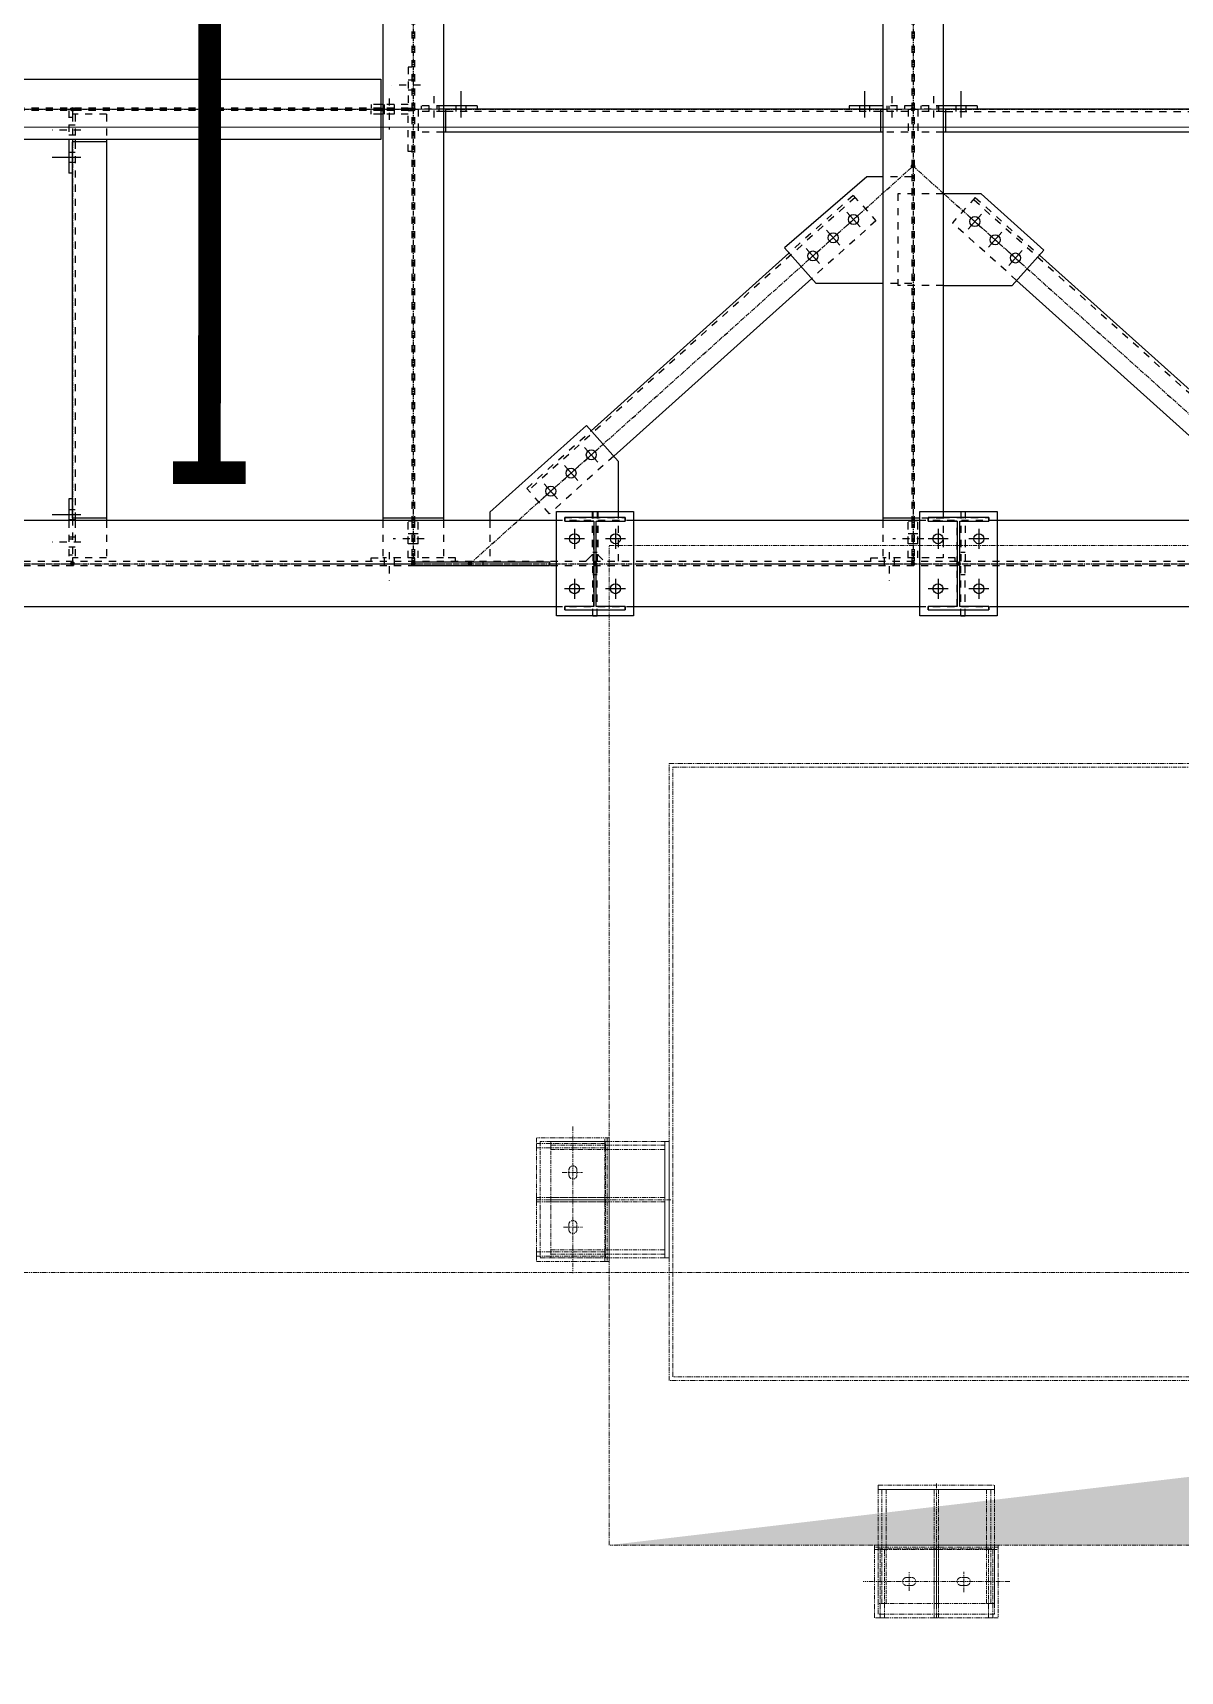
# Model space of a CAD drawing. Header units: inches. Extents: x 209270 to 234360, y -180214 to -150194.
# Drawn here: x 219526 to 222683, y -170061 to -165554 of the extents above; entities that cross this region are included whole.
import ezdxf

# ---------------------------------------------------------------- set-up
doc = ezdxf.new("R2010")
doc.units = ezdxf.units.IN
doc.header["$LTSCALE"] = 10
doc.header["$MEASUREMENT"] = 0
for name, pattern in [('CENTER', [2, 1.25, -0.25, 0.25, -0.25]), ('DXK_LINE_DOT2', [3.9198, 1.9599, -1.9599]), ('DXK_LINE_DOT5', [7.8785, 2.979, -0.9799, 0.9799, -0.9799, 0.9799, -0.9799]), ('PHANTOM', [2.5, 1.25, -0.25, 0.25, -0.25, 0.25, -0.25])]:
    doc.linetypes.add(name, pattern=pattern)
for name, color, linetype in [('_STR_0', 2, 'Continuous'), ('_STR_1', 2, 'Continuous'), ('_STR_2', 2, 'Continuous'), ('_STR_4', 2, 'Continuous')]:
    doc.layers.add(name, color=color, linetype=linetype)
for name, color, linetype, lineweight in [('DIM', 42, 'Continuous', 13), ('DIM.', 42, 'Continuous', 13), ('hoist', 221, 'Continuous', 9), ('PHANTOM', 8, 'PHANTOM', 0), ('Sheeting', 4, 'Continuous', 0)]:
    doc.layers.add(name, color=color, linetype=linetype, lineweight=lineweight)

# ---------------------------------------------------------------- blocks, each defined once
blk = doc.blocks.new('A$C67244592')
at = {"layer": 'hoist', "lineweight": 0, "const_width": 62.5}
blk.add_lwpolyline([(0, -500), (4.3, 5159.9, 0.081795), (-153.3, 6122), (-1342.4, 9643.9, -0.081584), (-1500.1, 10603.6), (-1500.1, 15050)], format="xyb", dxfattribs=at)
blk.add_lwpolyline([(-100, -500), (100, -500)], dxfattribs=at)
blk = doc.blocks.new('A$C9b0e3f7e')
at = {"layer": 'PHANTOM'}
h = blk.add_hatch(color=256, dxfattribs=at)
h.dxf.hatch_style = 1
h.paths.add_polyline_path([(2551.5, 786.9), (2750, -900), (2750, 900), (0, 900)])
for p, q in [((1800, 1100, -5435030.5), (1800, 900, -5435030.5)), ((1800, 730.2, 1041014350.5), (1800, 1060.3, 1041014350.5)), ((1598.3, 1000, 1041014350.5), (2001.7, 1000, 1041014350.5)), ((1698.9, 1000, -5435030.5), (1751.1, 1000, -5435030.5)), ((1725, 1029.3, -5435030.5), (1725, 973.9, -5435030.5)), ((1848.9, 1000, -5435030.5), (1901.1, 1000, -5435030.5)), ((1875, 1026.2, -5435030.5), (1875, 974, -5435030.5)), ((1630, 906, -5435030.5), (1970, 906, -5435030.5)), ((2850, 201.7, 1041014350.5), (2850, -201.7, 1041014350.5)), ((2756, 170, -5435030.5), (2756, -170, -5435030.5)), ((2850, 101.1, -5435030.5), (2850, 48.9, -5435030.5)), ((2879.3, 75, -5435030.5), (2823.9, 75, -5435030.5)), ((2580.2, 0, 1041014350.5), (2910.3, 0, 1041014350.5)), ((2950, 0, -5435030.5), (2750, 0, -5435030.5)), ((2876.2, -75, -5435030.5), (2824, -75, -5435030.5)), ((2850, -48.9, -5435030.5), (2850, -101.1, -5435030.5)), ((1640, -747, 338785442.5), (1640, -1060.3, 338785442.5)), ((1960, -747, 338785442.5), (1640, -747, 338785442.5)), ((1800, -730.2, 1041014350.5), (1800, -1060.3, 1041014350.5)), ((1960, -1060.3, 338785442.5), (1960, -747, 338785442.5)), ((1800, -1100, -5435030.5), (1800, -900, -5435030.5)), ((1630, -906, -5435030.5), (1970, -906, -5435030.5)), ((1725, -1029.3, -5435030.5), (1725, -973.9, -5435030.5)), ((1875, -1026.2, -5435030.5), (1875, -974, -5435030.5)), ((1598.3, -1000, 1041014350.5), (2001.7, -1000, 1041014350.5)), ((1698.9, -1000, -5435030.5), (1751.1, -1000, -5435030.5)), ((1848.9, -1000, -5435030.5), (1901.1, -1000, -5435030.5)), ((1640, -1060.3, 338785442.5), (1960, -1060.3, 338785442.5))]:
    blk.add_line(p, q, dxfattribs=at)
for points in [[(1970, 900), (1630, 900), (1630, 1100), (1970, 1100)], [(1645, 1100), (1657, 1100), (1657, 912), (1645, 912)], [(1794, 1100), (1806, 1100), (1806, 912), (1794, 912)], [(1943, 1100), (1955, 1100), (1955, 912), (1943, 912)], [(1630, 912), (1630, 900), (1970, 900), (1970, 912)], [(0, -900), (0, 900), (2750, 900), (2750, -900)], [(2750, -170), (2750, 170), (2950, 170), (2950, -170)], [(2762, 170), (2750, 170), (2750, -170), (2762, -170)], [(2950, 155), (2950, 143), (2762, 143), (2762, 155)], [(2950, 6), (2950, -6), (2762, -6), (2762, 6)], [(2950, -143), (2950, -155), (2762, -155), (2762, -143)], [(1970, -900), (1630, -900), (1630, -1100), (1970, -1100)], [(1630, -912), (1630, -900), (1970, -900), (1970, -912)], [(1645, -1100), (1657, -1100), (1657, -912), (1645, -912)], [(1794, -1100), (1806, -1100), (1806, -912), (1794, -912)], [(1943, -1100), (1955, -1100), (1955, -912), (1943, -912)]]:
    blk.add_lwpolyline(points, close=True, dxfattribs=at)
for points, elevation in [([(1640, 910), (1640, 1090), (1960, 1090), (1960, 910)], 549957064.2), ([(1640, 747), (1640, 1060.3), (1960, 1060.3), (1960, 747)], 338785442.5), ([(1662, 747), (1650, 747), (1650, 1060.3), (1662, 1060.3)], 338785442.5), ([(1794, 747), (1806, 747), (1806, 1060.3), (1794, 1060.3)], 338801817.6), ([(1938, 747), (1950, 747), (1950, 1060.3), (1938, 1060.3)], 338785442.5), ([(600, 735), (2297, 735), (2297, -735), (600, -735)], -5435030.5), ([(610, 725), (2287, 725), (2287, -725), (610, -725)], -5435030.5), ([(1640, 735), (1640, 747), (1960, 747), (1960, 735)], 338785442.5), ([(2585, 160), (2597, 160), (2597, -160), (2585, -160)], 338785442.5), ([(2597, 160), (2910.3, 160), (2910.3, -160), (2597, -160)], 338785442.5), ([(2597, 138), (2597, 150), (2910.3, 150), (2910.3, 138)], 338785442.5), ([(2760, 160), (2940, 160), (2940, -160), (2760, -160)], 549957064.2), ([(2597, 6), (2597, -6), (2910.3, -6), (2910.3, 6)], 338801817.6), ([(2597, -138), (2597, -150), (2910.3, -150), (2910.3, -138)], 338785442.5), ([(1640, -735), (1640, -747), (1960, -747), (1960, -735)], 338785442.5), ([(1662, -747), (1650, -747), (1650, -1060.3), (1662, -1060.3)], 338785442.5), ([(1794, -747), (1806, -747), (1806, -1060.3), (1794, -1060.3)], 338801817.6), ([(1938, -747), (1950, -747), (1950, -1060.3), (1938, -1060.3)], 338785442.5), ([(1640, -910), (1640, -1090), (1960, -1090), (1960, -910)], 549957064.2)]:
    blk.add_lwpolyline(points, close=True, dxfattribs=dict(at, elevation=elevation))
for points in [[(1732, 988.9, 1), (1732, 1010.9), (1718, 1010.9, 1), (1718, 988.9)], [(1882, 1011.1, -1), (1882, 989.1), (1868, 989.1, -1), (1868, 1011.1)], [(2838.9, 68, 1), (2860.9, 68), (2860.9, 82, 1), (2838.9, 82)], [(2861.1, -82, -1), (2839.1, -82), (2839.1, -68, -1), (2861.1, -68)], [(1732, -988.9, -1), (1732, -1010.9), (1718, -1010.9, -1), (1718, -988.9)], [(1882, -1011.1, 1), (1882, -989.1), (1868, -989.1, 1), (1868, -1011.1)]]:
    blk.add_lwpolyline(points, format="xyb", close=True, dxfattribs=at)
blk = doc.blocks.new('A$C1b4ed5d7')
at = {"layer": 'PHANTOM'}
blk.add_line((-235.7, 7300), (11735.7, 7300), dxfattribs=at)
at = {"layer": 'PHANTOM', "elevation": -0.8}
for points in [[(-660, 10500), (12160, 10500), (12160, -550), (-660, -550)], [(-610, 10450), (12110, 10450), (12110, -500), (-610, -500)]]:
    blk.add_lwpolyline(points, close=True, dxfattribs=at)
blk = doc.blocks.new('GridLine-116860372-116905 - 114867')
at = {"layer": '_STR_2', "linetype": 'DXK_LINE_DOT5'}
blk.add_line((210782.4, -167014.2), (232759.1, -167014.2), dxfattribs=at)
blk = doc.blocks.new('Part-116860372-114923 - 114867')
at = {"layer": '_STR_1', "linetype": 'DXK_LINE_DOT2'}
for p, q in [((221178.8, -166895.4), (220966.3, -166895.4)), ((222178.8, -166895.4), (221966.3, -166895.4)), ((228065.1, -167008.3), (218205.1, -167008.3)), ((228065.1, -167020), (218205.1, -167020)), ((221178.8, -167132.9), (220966.3, -167132.9)), ((222178.8, -167132.9), (221966.3, -167132.9))]:
    blk.add_line(p, q, dxfattribs=at)
at = {"layer": '_STR_2', "linetype": 'Continuous'}
for p, q in [((220966.3, -166895.4), (218205.1, -166895.4)), ((221966.3, -166895.4), (221178.8, -166895.4)), ((223028.8, -166895.4), (222178.8, -166895.4)), ((220966.3, -167132.9), (218205.1, -167132.9)), ((221966.3, -167132.9), (221178.8, -167132.9)), ((223028.8, -167132.9), (222178.8, -167132.9))]:
    blk.add_line(p, q, dxfattribs=at)
at = {"layer": '_STR_4', "linetype": 'CENTER'}
blk.add_line((217822.6, -167014.2), (228447.6, -167014.2), dxfattribs=at)
blk = doc.blocks.new('Part-116860372-114924 - 114867')
at = {"layer": '_STR_4', "linetype": 'Continuous'}
blk.add_hatch(color=256, dxfattribs=at).paths.add_polyline_path([(221072.6, -167019.2, -1), (221072.6, -167009.2, -1)])
at = {"layer": '_STR_1', "linetype": 'DXK_LINE_DOT2'}
for p, q in [((220989.3, -166896.9), (220989.3, -166887.2)), ((220989.3, -166887.2), (221155.8, -166887.2)), ((221155.8, -166887.2), (221155.8, -166896.9)), ((221069, -166896.9), (220989.3, -166896.9)), ((221069, -167131.4), (221069, -166896.9)), ((221076.1, -167131.4), (221076.1, -166896.9)), ((221076.1, -166896.9), (221155.8, -166896.9)), ((220989.3, -167141.2), (220989.3, -167131.4)), ((221069, -167131.4), (220989.3, -167131.4)), ((220989.3, -167141.2), (221155.8, -167141.2)), ((221155.8, -167131.4), (221076.1, -167131.4)), ((221155.8, -167131.4), (221155.8, -167141.2))]:
    blk.add_line(p, q, dxfattribs=at)
at = {"layer": '_STR_2', "linetype": 'Continuous'}
for p, q in [((220989.3, -166887.2), (220989.3, -166887.2)), ((221155.8, -166887.2), (220989.3, -166887.2)), ((220989.3, -166887.2), (220989.3, -166896.9)), ((221155.8, -166887.2), (221155.8, -166887.2)), ((221155.8, -166896.9), (221155.8, -166887.2)), ((220989.3, -166896.9), (220989.3, -166896.9)), ((220989.3, -166896.9), (221069, -166896.9)), ((221069, -166896.9), (221069, -166896.9)), ((221069, -166896.9), (221069, -167131.4)), ((221076.1, -166896.9), (221076.1, -166896.9)), ((221076.1, -167131.4), (221076.1, -166896.9)), ((221076.1, -166896.9), (221155.8, -166896.9)), ((221155.8, -166896.9), (221155.8, -166896.9)), ((220989.3, -167131.4), (220989.3, -167131.4)), ((221069, -167131.4), (220989.3, -167131.4)), ((220989.3, -167131.4), (220989.3, -167141.2)), ((220989.3, -167141.2), (220989.3, -167141.2)), ((220989.3, -167141.2), (221155.8, -167141.2)), ((221069, -167131.4), (221069, -167131.4)), ((221076.1, -167131.4), (221076.1, -167131.4)), ((221155.8, -167131.4), (221076.1, -167131.4)), ((221155.8, -167131.4), (221155.8, -167131.4)), ((221155.8, -167141.2), (221155.8, -167131.4)), ((221155.8, -167141.2), (221155.8, -167141.2))]:
    blk.add_line(p, q, dxfattribs=at)
at = {"layer": '_STR_4', "linetype": 'CENTER'}
blk.add_line((221072.6, -167014.2), (221072.6, -167014.2), dxfattribs=at)
at = {"layer": '_STR_4', "linetype": 'Continuous'}
blk.add_circle((221072.6, -167014.2), 5, dxfattribs=at)
blk = doc.blocks.new('Part-116860372-114925 - 114867')
at = {"layer": '_STR_4', "linetype": 'Continuous'}
blk.add_hatch(color=256, dxfattribs=at).paths.add_polyline_path([(222072.6, -167019.2, -1), (222072.6, -167009.2, -1)])
at = {"layer": '_STR_1', "linetype": 'DXK_LINE_DOT2'}
for p, q in [((221989.3, -166896.9), (221989.3, -166887.2)), ((221989.3, -166887.2), (222155.8, -166887.2)), ((222155.8, -166887.2), (222155.8, -166896.9)), ((222069, -166896.9), (221989.3, -166896.9)), ((222069, -167131.4), (222069, -166896.9)), ((222076.2, -167131.4), (222076.2, -166896.9)), ((222076.2, -166896.9), (222155.8, -166896.9)), ((221989.3, -167141.2), (221989.3, -167131.4)), ((222069, -167131.4), (221989.3, -167131.4)), ((221989.3, -167141.2), (222155.8, -167141.2)), ((222155.8, -167131.4), (222076.2, -167131.4)), ((222155.8, -167131.4), (222155.8, -167141.2))]:
    blk.add_line(p, q, dxfattribs=at)
at = {"layer": '_STR_2', "linetype": 'Continuous'}
for p, q in [((221989.3, -166887.2), (221989.3, -166887.2)), ((222155.8, -166887.2), (221989.3, -166887.2)), ((221989.3, -166887.2), (221989.3, -166896.9)), ((222155.8, -166887.2), (222155.8, -166887.2)), ((222155.8, -166896.9), (222155.8, -166887.2)), ((221989.3, -166896.9), (221989.3, -166896.9)), ((221989.3, -166896.9), (222069, -166896.9)), ((222069, -166896.9), (222069, -166896.9)), ((222069, -166896.9), (222069, -167131.4)), ((222076.2, -166896.9), (222076.2, -166896.9)), ((222076.2, -167131.4), (222076.2, -166896.9)), ((222076.2, -166896.9), (222155.8, -166896.9)), ((222155.8, -166896.9), (222155.8, -166896.9)), ((221989.3, -167131.4), (221989.3, -167131.4)), ((222069, -167131.4), (221989.3, -167131.4)), ((221989.3, -167131.4), (221989.3, -167141.2)), ((221989.3, -167141.2), (221989.3, -167141.2)), ((221989.3, -167141.2), (222155.8, -167141.2)), ((222069, -167131.4), (222069, -167131.4)), ((222076.2, -167131.4), (222076.2, -167131.4)), ((222155.8, -167131.4), (222076.2, -167131.4)), ((222155.8, -167131.4), (222155.8, -167131.4)), ((222155.8, -167141.2), (222155.8, -167131.4)), ((222155.8, -167141.2), (222155.8, -167141.2))]:
    blk.add_line(p, q, dxfattribs=at)
at = {"layer": '_STR_4', "linetype": 'CENTER'}
blk.add_line((222072.6, -167014.2), (222072.6, -167014.2), dxfattribs=at)
at = {"layer": '_STR_4', "linetype": 'Continuous'}
blk.add_circle((222072.6, -167014.2), 5, dxfattribs=at)
blk = doc.blocks.new('Part-116860372-114990 - 114867')
at = {"layer": '_STR_4', "linetype": 'Continuous'}
for points in [[(220572.6, -164269.2, -1), (220572.6, -164259.2, -1)], [(220572.6, -167019.2, -1), (220572.6, -167009.2, -1)]]:
    blk.add_hatch(color=256, dxfattribs=at).paths.add_polyline_path(points)
at = {"layer": '_STR_1', "linetype": 'DXK_LINE_DOT2'}
for p, q in [((220489.3, -164281.6), (220489.3, -164407.3)), ((220655.8, -164281.6), (220489.3, -164281.6)), ((220569, -164281.6), (220569, -164407.3)), ((220576.1, -164281.6), (220576.1, -164407.3)), ((220655.8, -164281.6), (220655.8, -164407.3)), ((220569, -164413.5), (220569, -166889.2)), ((220576.1, -164413.5), (220576.1, -166889.2)), ((220489.3, -166895.4), (220489.3, -166998.3)), ((220569, -166895.4), (220569, -166998.3)), ((220576.1, -166895.4), (220576.1, -166998.3)), ((220655.8, -166895.4), (220655.8, -166998.3)), ((220655.8, -166998.3), (220489.3, -166998.3))]:
    blk.add_line(p, q, dxfattribs=at)
at = {"layer": '_STR_2', "linetype": 'Continuous'}
for p, q in [((220489.3, -164407.3), (220489.3, -166895.4)), ((220655.8, -164413.5), (220489.3, -164413.5)), ((220569, -164407.3), (220569, -164413.5)), ((220576.1, -164407.3), (220576.1, -164413.5)), ((220655.8, -164407.3), (220655.8, -166895.4)), ((220655.8, -166889.2), (220489.3, -166889.2)), ((220569, -166889.2), (220569, -166895.4)), ((220576.1, -166889.2), (220576.1, -166895.4))]:
    blk.add_line(p, q, dxfattribs=at)
at = {"layer": '_STR_4', "linetype": 'CENTER'}
blk.add_line((220572.6, -164264.2), (220572.6, -167014.2), dxfattribs=at)
at = {"layer": '_STR_4', "linetype": 'Continuous'}
for centre in [(220572.6, -164264.2), (220572.6, -167014.2)]:
    blk.add_circle(centre, 5, dxfattribs=at)
blk = doc.blocks.new('Part-116860372-114991 - 114867')
at = {"layer": '_STR_4', "linetype": 'Continuous'}
for points in [[(217822.6, -165769.2, -1), (217822.6, -165759.2, -1)], [(220572.6, -165769.2, -1), (220572.6, -165759.2, -1)]]:
    blk.add_hatch(color=256, dxfattribs=at).paths.add_polyline_path(points)
at = {"layer": '_STR_1', "linetype": 'DXK_LINE_DOT2'}
for p, q in [((217705.3, -165760.6), (217705.3, -165680.9)), ((217939.8, -165760.6), (217939.8, -165680.9)), ((217949.6, -165847.4), (217949.6, -165680.9)), ((220483.1, -165760.6), (217705.3, -165760.6)), ((220559, -165760.6), (220483.1, -165760.6)), ((220559, -165760.6), (220559, -165767.7)), ((217705.3, -165847.4), (217705.3, -165767.7)), ((220483.1, -165767.7), (217705.3, -165767.7)), ((217939.8, -165847.4), (217939.8, -165767.7)), ((220559, -165767.7), (220489.3, -165767.7))]:
    blk.add_line(p, q, dxfattribs=at)
at = {"layer": '_STR_2', "linetype": 'Continuous'}
for p, q in [((217695.6, -165847.4), (217695.6, -165680.9)), ((217695.6, -165680.9), (220483.1, -165680.9)), ((220483.1, -165680.9), (220483.1, -165847.4)), ((220483.1, -165760.6), (220489.3, -165760.6)), ((220489.3, -165767.7), (220483.1, -165767.7)), ((220483.1, -165847.4), (217695.6, -165847.4))]:
    blk.add_line(p, q, dxfattribs=at)
at = {"layer": '_STR_4', "linetype": 'CENTER'}
blk.add_line((217822.6, -165764.2), (220572.6, -165764.2), dxfattribs=at)
at = {"layer": '_STR_4', "linetype": 'Continuous'}
for centre in [(217822.6, -165764.2), (220572.6, -165764.2)]:
    blk.add_circle(centre, 5, dxfattribs=at)
blk = doc.blocks.new('Part-116860372-114993 - 114867')
at = {"layer": '_STR_4', "linetype": 'Continuous'}
for points in [[(221947.6, -164269.2, -1), (221947.6, -164259.2, -1)], [(221947.6, -167019.2, -1), (221947.6, -167009.2, -1)]]:
    blk.add_hatch(color=256, dxfattribs=at).paths.add_polyline_path(points)
at = {"layer": '_STR_1', "linetype": 'DXK_LINE_DOT2'}
for p, q in [((221864.3, -164281.6), (221864.3, -164407.3)), ((222030.8, -164281.6), (221864.3, -164281.6)), ((221944, -164281.6), (221944, -164407.3)), ((221951.1, -164281.6), (221951.1, -164407.3)), ((222030.8, -164281.6), (222030.8, -164413.5)), ((221944, -164413.5), (221944, -166889.2)), ((221951.1, -164413.5), (221951.1, -166889.2)), ((222030.8, -166889.2), (221966.3, -166889.2)), ((222030.8, -166870.4), (222030.8, -166998.3)), ((221864.3, -166895.4), (221864.3, -166998.3)), ((221944, -166895.4), (221944, -166998.3)), ((221951.1, -166895.4), (221951.1, -166998.3)), ((222030.8, -166998.3), (221864.3, -166998.3))]:
    blk.add_line(p, q, dxfattribs=at)
at = {"layer": '_STR_2', "linetype": 'Continuous'}
for p, q in [((221864.3, -164407.3), (221864.3, -166895.4)), ((222030.8, -164413.5), (221864.3, -164413.5)), ((221944, -164407.3), (221944, -164413.5)), ((221951.1, -164407.3), (221951.1, -164413.5)), ((222030.8, -164407.3), (222030.8, -166870.4)), ((221966.3, -166889.2), (221864.3, -166889.2)), ((221944, -166889.2), (221944, -166895.4)), ((221951.1, -166889.2), (221951.1, -166895.4))]:
    blk.add_line(p, q, dxfattribs=at)
at = {"layer": '_STR_4', "linetype": 'CENTER'}
blk.add_line((221947.6, -164264.2), (221947.6, -167014.2), dxfattribs=at)
at = {"layer": '_STR_4', "linetype": 'Continuous'}
for centre in [(221947.6, -164264.2), (221947.6, -167014.2)]:
    blk.add_circle(centre, 5, dxfattribs=at)
blk = doc.blocks.new('Part-116860372-115021 - 114867')
at = {"layer": '_STR_4', "linetype": 'Continuous'}
for points in [[(220572.6, -165769.2, -1), (220572.6, -165759.2, -1)], [(221947.6, -165769.2, -1), (221947.6, -165759.2, -1)]]:
    blk.add_hatch(color=256, dxfattribs=at).paths.add_polyline_path(points)
at = {"layer": '_STR_1', "linetype": 'DXK_LINE_DOT2'}
for p, q in [((220586.1, -165764.2), (220586.1, -165826.7)), ((220662.1, -165764.2), (220586.1, -165764.2)), ((221858.1, -165764.2), (221934, -165764.2)), ((221934, -165764.2), (221934, -165826.7)), ((220655.8, -165770.4), (220586.1, -165770.4)), ((221858.1, -165770.4), (220662.1, -165770.4)), ((221934, -165770.4), (221864.3, -165770.4)), ((220655.8, -165826.7), (220586.1, -165826.7)), ((221934, -165826.7), (221864.3, -165826.7))]:
    blk.add_line(p, q, dxfattribs=at)
at = {"layer": '_STR_2', "linetype": 'Continuous'}
for p, q in [((221858.1, -165764.2), (220662.1, -165764.2)), ((220662.1, -165826.7), (220662.1, -165764.2)), ((221858.1, -165764.2), (221858.1, -165826.7)), ((220662.1, -165770.4), (220655.8, -165770.4)), ((221864.3, -165770.4), (221858.1, -165770.4)), ((221864.3, -165826.7), (220655.8, -165826.7))]:
    blk.add_line(p, q, dxfattribs=at)
at = {"layer": '_STR_4', "linetype": 'CENTER'}
for p, q in [((220572.6, -165764.2), (220586.1, -165764.2)), ((220662.1, -165764.2), (221858.1, -165764.2)), ((221934, -165764.2), (221947.6, -165764.2))]:
    blk.add_line(p, q, dxfattribs=at)
at = {"layer": '_STR_4', "linetype": 'Continuous'}
for centre in [(220572.6, -165764.2), (221947.6, -165764.2)]:
    blk.add_circle(centre, 5, dxfattribs=at)
blk = doc.blocks.new('Part-116860372-115022 - 114867')
at = {"layer": '_STR_4', "linetype": 'Continuous'}
for points in [[(221947.6, -165769.2, -1), (221947.6, -165759.2, -1)], [(223322.6, -165769.2, -1), (223322.6, -165759.2, -1)]]:
    blk.add_hatch(color=256, dxfattribs=at).paths.add_polyline_path(points)
at = {"layer": '_STR_1', "linetype": 'DXK_LINE_DOT2'}
for p, q in [((221961.1, -165764.2), (221961.1, -165826.7)), ((222037.1, -165764.2), (221961.1, -165764.2)), ((223022.6, -165764.2), (222860.1, -165764.2)), ((223309, -165764.2), (223233.1, -165764.2)), ((223309, -165826.7), (223309, -165764.2)), ((222030.8, -165770.4), (221961.1, -165770.4)), ((222037.1, -165770.4), (223233.1, -165770.4)), ((223309, -165770.4), (223239.3, -165770.4)), ((222030.8, -165826.7), (221961.1, -165826.7)), ((223022.6, -165826.7), (222860.1, -165826.7)), ((223309, -165826.7), (223233.1, -165826.7))]:
    blk.add_line(p, q, dxfattribs=at)
at = {"layer": '_STR_2', "linetype": 'Continuous'}
for p, q in [((222860.1, -165764.2), (222037.1, -165764.2)), ((222037.1, -165764.2), (222037.1, -165826.7)), ((223233.1, -165764.2), (223022.6, -165764.2)), ((223233.1, -165764.2), (223233.1, -165826.7)), ((222030.8, -165770.4), (222037.1, -165770.4)), ((223239.3, -165770.4), (223233.1, -165770.4)), ((222860.1, -165826.7), (222030.8, -165826.7)), ((223239.3, -165826.7), (223022.6, -165826.7))]:
    blk.add_line(p, q, dxfattribs=at)
at = {"layer": '_STR_4', "linetype": 'CENTER'}
for p, q in [((221947.6, -165764.2), (221961.1, -165764.2)), ((222037.1, -165764.2), (222860.1, -165764.2)), ((223022.6, -165764.2), (223233.1, -165764.2)), ((223309, -165764.2), (223322.6, -165764.2))]:
    blk.add_line(p, q, dxfattribs=at)
at = {"layer": '_STR_4', "linetype": 'Continuous'}
for centre in [(221947.6, -165764.2), (223322.6, -165764.2)]:
    blk.add_circle(centre, 5, dxfattribs=at)
blk = doc.blocks.new('Part-116860372-115068 - 114867')
at = {"layer": '_STR_4', "linetype": 'Continuous'}
for points in [[(221947.6, -165925.4, -1), (221947.6, -165915.4, -1)], [(220728.8, -167019.2, -1), (220728.8, -167009.2, -1)]]:
    blk.add_hatch(color=256, dxfattribs=at).paths.add_polyline_path(points)
at = {"layer": '_STR_1', "linetype": 'DXK_LINE_DOT2'}
for p, q in [((221788, -166006.5), (220889.9, -166812.5)), ((221783, -166001), (221606.2, -166159.6)), ((221783, -166001), (221845.6, -166070.7)), ((221845.6, -166070.7), (221668.8, -166229.4)), ((220884.9, -166806.9), (221061.7, -166648.3)), ((221124.3, -166718), (220947.5, -166876.7)), ((220947.5, -166876.7), (220884.9, -166806.9))]:
    blk.add_line(p, q, dxfattribs=at)
at = {"layer": '_STR_2', "linetype": 'Continuous'}
for p, q in [((221606.2, -166159.6), (221061.7, -166648.3)), ((221668.8, -166229.4), (221124.3, -166718))]:
    blk.add_line(p, q, dxfattribs=at)
at = {"layer": '_STR_4', "linetype": 'CENTER'}
blk.add_line((220728.8, -167014.2), (221947.6, -165920.4), dxfattribs=at)
at = {"layer": '_STR_4', "linetype": 'Continuous'}
for centre in [(221947.6, -165920.4), (220728.8, -167014.2)]:
    blk.add_circle(centre, 5, dxfattribs=at)
blk = doc.blocks.new('Part-116860372-115069 - 114867')
at = {"layer": '_STR_4', "linetype": 'Continuous'}
for points in [[(221947.6, -165925.4, -1), (221947.6, -165915.4, -1)], [(223166.3, -167019.2, -1), (223166.3, -167009.2, -1)]]:
    blk.add_hatch(color=256, dxfattribs=at).paths.add_polyline_path(points)
at = {"layer": '_STR_1', "linetype": 'DXK_LINE_DOT2'}
for p, q in [((222118.4, -166006.6), (222055.8, -166076.3)), ((223005.2, -166812.5), (222113.4, -166012.2)), ((222118.4, -166006.6), (222295.2, -166165.2)), ((222232.6, -166235), (222055.8, -166076.3)), ((223010.2, -166806.9), (222833.5, -166648.3)), ((222947.6, -166876.7), (222770.8, -166718)), ((223010.2, -166806.9), (222947.6, -166876.7))]:
    blk.add_line(p, q, dxfattribs=at)
at = {"layer": '_STR_2', "linetype": 'Continuous'}
for p, q in [((222833.5, -166648.3), (222295.2, -166165.2)), ((222770.8, -166718), (222232.6, -166235))]:
    blk.add_line(p, q, dxfattribs=at)
at = {"layer": '_STR_4', "linetype": 'CENTER'}
blk.add_line((221947.6, -165920.4), (223166.3, -167014.2), dxfattribs=at)
at = {"layer": '_STR_4', "linetype": 'Continuous'}
for centre in [(221947.6, -165920.4), (223166.3, -167014.2)]:
    blk.add_circle(centre, 5, dxfattribs=at)
blk = doc.blocks.new('Part-116860372-115223 - 114867')
at = {"layer": '_STR_1', "linetype": 'DXK_LINE_DOT2'}
for p, q in [((221961.1, -166895.8), (221951.1, -166895.8)), ((221961.1, -166998.3), (221961.1, -166895.8)), ((221951.1, -166998.3), (221951.1, -167008.3)), ((222063.6, -166998.3), (222030.8, -166998.3)), ((222063.6, -167008.3), (222063.6, -166998.3))]:
    blk.add_line(p, q, dxfattribs=at)
blk = doc.blocks.new('Part-116860372-115099 - 114867')
at = {"layer": '_STR_4', "linetype": 'Continuous'}
for points in [[(219635.1, -165769.2, -1), (219635.1, -165759.2, -1)], [(219635.1, -167019.2, -1), (219635.1, -167009.2, -1)]]:
    blk.add_hatch(color=256, dxfattribs=at).paths.add_polyline_path(points)
at = {"layer": '_STR_1', "linetype": 'DXK_LINE_DOT2'}
for p, q in [((219635.1, -165777.7), (219635.1, -165853.7)), ((219728.8, -165777.7), (219635.1, -165777.7)), ((219642.2, -165777.7), (219642.2, -165847.4)), ((219728.8, -165777.7), (219728.8, -165847.4)), ((219642.2, -165853.7), (219642.2, -166889.2)), ((219635.1, -166889.2), (219635.1, -166998.3)), ((219642.2, -166895.4), (219642.2, -166998.3)), ((219728.8, -166895.4), (219728.8, -166998.3)), ((219728.8, -166998.3), (219635.1, -166998.3))]:
    blk.add_line(p, q, dxfattribs=at)
at = {"layer": '_STR_2', "linetype": 'Continuous'}
for p, q in [((219635.1, -166889.2), (219635.1, -165853.7)), ((219728.8, -165853.7), (219635.1, -165853.7)), ((219642.2, -165847.4), (219642.2, -165853.7)), ((219728.8, -165847.4), (219728.8, -166895.4)), ((219728.8, -166889.2), (219635.1, -166889.2)), ((219642.2, -166889.2), (219642.2, -166895.4))]:
    blk.add_line(p, q, dxfattribs=at)
at = {"layer": '_STR_4', "linetype": 'CENTER'}
for p, q in [((219635.1, -165764.2), (219635.1, -165777.7)), ((219635.1, -165853.7), (219635.1, -166889.2)), ((219635.1, -166998.3), (219635.1, -167014.2))]:
    blk.add_line(p, q, dxfattribs=at)
at = {"layer": '_STR_4', "linetype": 'Continuous'}
for centre in [(219635.1, -165764.2), (219635.1, -167014.2)]:
    blk.add_circle(centre, 5, dxfattribs=at)
blk = doc.blocks.new('Part-116860372-115219 - 114867')
at = {"layer": '_STR_1', "linetype": 'DXK_LINE_DOT2'}
for p, q in [((220586.1, -166895.8), (220576.1, -166895.8)), ((220586.1, -166998.3), (220586.1, -166895.8)), ((220576.1, -166998.3), (220576.1, -167008.3)), ((220688.6, -166998.3), (220655.8, -166998.3)), ((220688.6, -167008.3), (220688.6, -166998.3))]:
    blk.add_line(p, q, dxfattribs=at)
blk = doc.blocks.new('Part-116860372-115218 - 114867')
at = {"layer": '_STR_1', "linetype": 'DXK_LINE_DOT2'}
for p, q in [((220559, -166998.3), (220559, -166895.8)), ((220559, -166895.8), (220569, -166895.8)), ((220456.5, -167008.3), (220456.5, -166998.3)), ((220456.5, -166998.3), (220489.3, -166998.3)), ((220569, -166998.3), (220569, -167008.3))]:
    blk.add_line(p, q, dxfattribs=at)
blk = doc.blocks.new('Bolt-116860372-115220 - 114867')
at = {"layer": '_STR_1', "linetype": 'DXK_LINE_DOT2'}
for p, q in [((220569, -166932), (220559, -166932)), ((220576.1, -166932), (220569, -166932)), ((220586.1, -166932), (220576.1, -166932)), ((220602.4, -166945.8), (220517.4, -166945.8)), ((220569, -166959.5), (220559, -166959.5)), ((220576.1, -166959.5), (220569, -166959.5)), ((220586.1, -166959.5), (220576.1, -166959.5))]:
    blk.add_line(p, q, dxfattribs=at)
blk = doc.blocks.new('Part-116860372-115222 - 114867')
at = {"layer": '_STR_1', "linetype": 'DXK_LINE_DOT2'}
for p, q in [((221934, -166998.3), (221934, -166895.8)), ((221934, -166895.8), (221944, -166895.8)), ((221831.5, -167008.3), (221831.5, -166998.3)), ((221831.5, -166998.3), (221864.3, -166998.3)), ((221944, -166998.3), (221944, -167008.3))]:
    blk.add_line(p, q, dxfattribs=at)
blk = doc.blocks.new('Bolt-116860372-115224 - 114867')
at = {"layer": '_STR_1', "linetype": 'DXK_LINE_DOT2'}
for p, q in [((221944, -166932), (221934, -166932)), ((221951.1, -166932), (221944, -166932)), ((221961.1, -166932), (221951.1, -166932)), ((221977.4, -166945.8), (221892.4, -166945.8)), ((221944, -166959.5), (221934, -166959.5)), ((221951.1, -166959.5), (221944, -166959.5)), ((221961.1, -166959.5), (221951.1, -166959.5))]:
    blk.add_line(p, q, dxfattribs=at)
blk = doc.blocks.new('Part-116860372-150366 - 114867')
at = {"layer": '_STR_1', "linetype": 'DXK_LINE_DOT2'}
for p, q in [((222078.8, -167157.9), (222078.8, -167020)), ((222091.3, -167157.9), (222091.3, -167020)), ((222091.3, -167045), (222078.8, -167045)), ((222078.8, -167157.9), (222091.3, -167157.9))]:
    blk.add_line(p, q, dxfattribs=at)
blk = doc.blocks.new('Part-116860372-115242 - 114867')
at = {"layer": '_STR_1', "linetype": 'DXK_LINE_DOT2'}
for p, q in [((220456.5, -165777.7), (220456.5, -165767.7)), ((220483.1, -165777.7), (220456.5, -165777.7)), ((220483.1, -165767.7), (220489.3, -165767.7)), ((220559, -165777.7), (220489.3, -165777.7)), ((220559, -165767.7), (220569, -165767.7)), ((220559, -165880.2), (220559, -165777.7)), ((220569, -165880.2), (220559, -165880.2))]:
    blk.add_line(p, q, dxfattribs=at)
at = {"layer": '_STR_2', "linetype": 'Continuous'}
blk.add_line((220489.3, -165777.7), (220483.1, -165777.7), dxfattribs=at)
blk = doc.blocks.new('Part-116860372-115243 - 114867')
at = {"layer": '_STR_1', "linetype": 'DXK_LINE_DOT2'}
for p, q in [((220569, -165648.1), (220559, -165648.1)), ((220559, -165648.1), (220559, -165750.6)), ((220456.5, -165750.6), (220456.5, -165760.6)), ((220483.1, -165750.6), (220456.5, -165750.6)), ((220559, -165750.6), (220489.3, -165750.6)), ((220559, -165760.6), (220569, -165760.6))]:
    blk.add_line(p, q, dxfattribs=at)
at = {"layer": '_STR_2', "linetype": 'Continuous'}
blk.add_line((220489.3, -165750.6), (220483.1, -165750.6), dxfattribs=at)
blk = doc.blocks.new('Bolt-116860372-115244 - 114867')
at = {"layer": '_STR_1', "linetype": 'DXK_LINE_DOT2'}
for p, q in [((220492.8, -165750.6), (220492.8, -165760.6)), ((220492.8, -165760.6), (220492.8, -165767.7)), ((220506.5, -165734.4), (220506.5, -165819.4)), ((220520.3, -165750.6), (220520.3, -165760.6)), ((220520.3, -165760.6), (220520.3, -165767.7)), ((220492.8, -165767.7), (220492.8, -165777.7)), ((220520.3, -165767.7), (220520.3, -165777.7))]:
    blk.add_line(p, q, dxfattribs=at)
blk = doc.blocks.new('Part-116860372-116130 - 114867')
at = {"layer": '_STR_1', "linetype": 'DXK_LINE_DOT2'}
for p, q in [((221905.8, -165996.5), (221905.8, -166248.9)), ((222030.8, -165996.5), (221905.8, -165996.5)), ((222030.8, -166248.9), (221905.8, -166248.9))]:
    blk.add_line(p, q, dxfattribs=at)
at = {"layer": '_STR_2', "linetype": 'Continuous'}
for p, q in [((222135.2, -165996.5), (222030.8, -165996.5)), ((222307.7, -166151.2), (222135.2, -165996.5)), ((222220.1, -166248.9), (222307.7, -166151.2)), ((222030.8, -166248.9), (222220.1, -166248.9))]:
    blk.add_line(p, q, dxfattribs=at)
blk = doc.blocks.new('Bolt-116860372-115254 - 114867')
at = {"layer": '_STR_1', "linetype": 'DXK_LINE_DOT2'}
for p, q in [((220506.5, -166982), (220506.5, -167060.8)), ((220492.8, -166998.3), (220492.8, -167008.3)), ((220492.8, -167008.3), (220492.8, -167020)), ((220520.3, -166998.3), (220520.3, -167008.3)), ((220520.3, -167008.3), (220520.3, -167020))]:
    blk.add_line(p, q, dxfattribs=at)
blk = doc.blocks.new('Bolt-116860372-115283 - 114867')
at = {"layer": '_STR_1', "linetype": 'DXK_LINE_DOT2'}
for p, q in [((221881.5, -166982), (221881.5, -167060.8)), ((221867.8, -166998.3), (221867.8, -167008.3)), ((221867.8, -167008.3), (221867.8, -167020)), ((221895.3, -166998.3), (221895.3, -167008.3)), ((221895.3, -167008.3), (221895.3, -167020))]:
    blk.add_line(p, q, dxfattribs=at)
blk = doc.blocks.new('Bolt-116860372-115291 - 114867')
at = {"layer": '_STR_1', "linetype": 'DXK_LINE_DOT2'}
for p, q in [((220592.4, -165698.1), (220513.6, -165698.1)), ((220569, -165684.4), (220559, -165684.4)), ((220569, -165711.9), (220559, -165711.9)), ((220576.1, -165684.4), (220569, -165684.4)), ((220576.1, -165711.9), (220569, -165711.9))]:
    blk.add_line(p, q, dxfattribs=at)
blk = doc.blocks.new('Part-116860372-150369 - 114867')
at = {"layer": '_STR_1', "linetype": 'DXK_LINE_DOT2'}
for p, q in [((221066.3, -166870.4), (221066.3, -167008.3)), ((221078.8, -166870.4), (221078.8, -167008.3)), ((221078.8, -166983.3), (221066.3, -166983.3))]:
    blk.add_line(p, q, dxfattribs=at)
blk = doc.blocks.new('Part-116860372-115647 - 114867')
at = {"layer": '_STR_1', "linetype": 'DXK_LINE_DOT2'}
for p, q in [((222030.8, -165754.2), (221951.1, -165754.2)), ((221969.9, -165764.2), (221969.9, -165754.2)), ((222013.6, -165764.2), (222013.6, -165754.2))]:
    blk.add_line(p, q, dxfattribs=at)
at = {"layer": '_STR_2', "linetype": 'Continuous'}
for p, q in [((222123.6, -165754.2), (222030.8, -165754.2)), ((222037.1, -165764.2), (222030.8, -165764.2)), ((222123.6, -165754.2), (222123.6, -165764.2))]:
    blk.add_line(p, q, dxfattribs=at)
blk = doc.blocks.new('Part-116860372-115648 - 114867')
at = {"layer": '_STR_1', "linetype": 'DXK_LINE_DOT2'}
for p, q in [((221944, -165754.2), (221864.3, -165754.2)), ((221881.5, -165764.2), (221881.5, -165754.2)), ((221925.3, -165764.2), (221925.3, -165754.2))]:
    blk.add_line(p, q, dxfattribs=at)
at = {"layer": '_STR_2', "linetype": 'Continuous'}
for p, q in [((221864.3, -165754.2), (221771.5, -165754.2)), ((221771.5, -165754.2), (221771.5, -165764.2)), ((221864.3, -165764.2), (221858.1, -165764.2))]:
    blk.add_line(p, q, dxfattribs=at)
blk = doc.blocks.new('Bolt-116860372-115649 - 114867')
at = {"layer": '_STR_1', "linetype": 'DXK_LINE_DOT2'}
for p, q in [((221890.3, -165786.7), (221890.3, -165714.2)), ((221876.5, -165764.2), (221876.5, -165754.2)), ((221876.5, -165770.4), (221876.5, -165764.2)), ((221904, -165764.2), (221904, -165754.2)), ((221904, -165770.4), (221904, -165764.2))]:
    blk.add_line(p, q, dxfattribs=at)
at = {"layer": '_STR_2', "linetype": 'Continuous'}
for p, q in [((221815.3, -165786.7), (221815.3, -165714.2)), ((221801.5, -165764.2), (221801.5, -165754.2)), ((221801.5, -165770.4), (221801.5, -165764.2)), ((221829, -165764.2), (221829, -165754.2)), ((221829, -165770.4), (221829, -165764.2))]:
    blk.add_line(p, q, dxfattribs=at)
blk = doc.blocks.new('Bolt-116860372-115650 - 114867')
at = {"layer": '_STR_1', "linetype": 'DXK_LINE_DOT2'}
for p, q in [((222004.9, -165786.7), (222004.9, -165714.2)), ((221991.1, -165764.2), (221991.1, -165754.2)), ((221991.1, -165770.4), (221991.1, -165764.2)), ((222018.6, -165764.2), (222018.6, -165754.2)), ((222018.6, -165770.4), (222018.6, -165764.2))]:
    blk.add_line(p, q, dxfattribs=at)
at = {"layer": '_STR_2', "linetype": 'Continuous'}
for p, q in [((222079.9, -165786.7), (222079.9, -165714.2)), ((222066.1, -165764.2), (222066.1, -165754.2)), ((222066.1, -165770.4), (222066.1, -165764.2)), ((222093.6, -165764.2), (222093.6, -165754.2)), ((222093.6, -165770.4), (222093.6, -165764.2))]:
    blk.add_line(p, q, dxfattribs=at)
blk = doc.blocks.new('Part-116860372-115651 - 114867')
at = {"layer": '_STR_1', "linetype": 'DXK_LINE_DOT2'}
for p, q in [((220655.8, -165754.2), (220576.1, -165754.2)), ((220594.9, -165764.2), (220594.9, -165754.2)), ((220638.6, -165764.2), (220638.6, -165754.2))]:
    blk.add_line(p, q, dxfattribs=at)
at = {"layer": '_STR_2', "linetype": 'Continuous'}
for p, q in [((220748.6, -165754.2), (220655.8, -165754.2)), ((220662.1, -165764.2), (220655.8, -165764.2)), ((220748.6, -165754.2), (220748.6, -165764.2))]:
    blk.add_line(p, q, dxfattribs=at)
blk = doc.blocks.new('Bolt-116860372-115652 - 114867')
at = {"layer": '_STR_1', "linetype": 'DXK_LINE_DOT2'}
for p, q in [((220629.9, -165786.7), (220629.9, -165714.2)), ((220616.1, -165764.2), (220616.1, -165754.2)), ((220616.1, -165770.4), (220616.1, -165764.2)), ((220643.6, -165764.2), (220643.6, -165754.2)), ((220643.6, -165770.4), (220643.6, -165764.2))]:
    blk.add_line(p, q, dxfattribs=at)
at = {"layer": '_STR_2', "linetype": 'Continuous'}
for p, q in [((220704.9, -165786.7), (220704.9, -165714.2)), ((220691.1, -165764.2), (220691.1, -165754.2)), ((220691.1, -165770.4), (220691.1, -165764.2)), ((220718.6, -165764.2), (220718.6, -165754.2)), ((220718.6, -165770.4), (220718.6, -165764.2))]:
    blk.add_line(p, q, dxfattribs=at)
blk = doc.blocks.new('Part-116860372-115672 - 114867')
at = {"layer": '_STR_1', "linetype": 'DXK_LINE_DOT2'}
for p, q in [((219625.1, -165767.7), (219625.1, -165847.4)), ((219635.1, -165786.5), (219625.1, -165786.5)), ((219635.1, -165847.4), (219625.1, -165847.4))]:
    blk.add_line(p, q, dxfattribs=at)
at = {"layer": '_STR_2', "linetype": 'Continuous'}
for p, q in [((219625.1, -165847.4), (219625.1, -165940.2)), ((219635.1, -165847.4), (219635.1, -165853.7)), ((219635.1, -165940.2), (219625.1, -165940.2))]:
    blk.add_line(p, q, dxfattribs=at)
blk = doc.blocks.new('Bolt-116860372-115673 - 114867')
at = {"layer": '_STR_1', "linetype": 'DXK_LINE_DOT2'}
for p, q in [((219635.1, -165807.7), (219625.1, -165807.7)), ((219642.2, -165807.7), (219635.1, -165807.7)), ((219658.4, -165821.5), (219579.7, -165821.5)), ((219635.1, -165835.2), (219625.1, -165835.2)), ((219642.2, -165835.2), (219635.1, -165835.2))]:
    blk.add_line(p, q, dxfattribs=at)
at = {"layer": '_STR_2', "linetype": 'Continuous'}
for p, q in [((219658.4, -165896.5), (219579.7, -165896.5)), ((219635.1, -165882.7), (219625.1, -165882.7)), ((219642.2, -165882.7), (219635.1, -165882.7)), ((219635.1, -165910.2), (219625.1, -165910.2)), ((219642.2, -165910.2), (219635.1, -165910.2))]:
    blk.add_line(p, q, dxfattribs=at)
blk = doc.blocks.new('Part-116860372-115674 - 114867')
at = {"layer": '_STR_1', "linetype": 'DXK_LINE_DOT2'}
for p, q in [((219625.1, -166895.4), (219625.1, -167008.3)), ((219625.1, -166945.8), (219635.1, -166945.8)), ((219625.1, -166989.5), (219635.1, -166989.5))]:
    blk.add_line(p, q, dxfattribs=at)
at = {"layer": '_STR_2', "linetype": 'Continuous'}
for p, q in [((219625.1, -166835.8), (219625.1, -166895.4)), ((219635.1, -166835.8), (219625.1, -166835.8)), ((219635.1, -166889.2), (219635.1, -166895.4))]:
    blk.add_line(p, q, dxfattribs=at)
blk = doc.blocks.new('Bolt-116860372-115675 - 114867')
at = {"layer": '_STR_1', "linetype": 'DXK_LINE_DOT2'}
for p, q in [((219658.4, -166954.5), (219579.7, -166954.5)), ((219635.1, -166940.8), (219625.1, -166940.8)), ((219635.1, -166968.3), (219625.1, -166968.3)), ((219642.2, -166940.8), (219635.1, -166940.8)), ((219642.2, -166968.3), (219635.1, -166968.3))]:
    blk.add_line(p, q, dxfattribs=at)
at = {"layer": '_STR_2', "linetype": 'Continuous'}
for p, q in [((219658.4, -166879.5), (219579.7, -166879.5)), ((219635.1, -166865.8), (219625.1, -166865.8)), ((219635.1, -166893.3), (219625.1, -166893.3)), ((219642.2, -166865.8), (219635.1, -166865.8)), ((219642.2, -166893.3), (219635.1, -166893.3))]:
    blk.add_line(p, q, dxfattribs=at)
blk = doc.blocks.new('Part-116860372-116124 - 114867')
at = {"layer": '_STR_1', "linetype": 'DXK_LINE_DOT2'}
for p, q in [((221065.1, -166870.4), (221080.1, -166870.4)), ((221065.1, -166870.4), (221065.1, -166989.5)), ((221080.1, -166870.4), (221080.1, -166989.5)), ((221136.8, -166870.4), (221136.8, -167008.3)), ((220783.4, -166895.4), (220783.4, -167008.3)), ((221046.3, -167008.3), (221065.1, -166989.5)), ((221065.1, -166989.5), (221046.3, -167008.3)), ((221065.1, -166989.5), (221065.1, -166989.5)), ((221080.1, -166989.5), (221098.8, -167008.3))]:
    blk.add_line(p, q, dxfattribs=at)
at = {"layer": '_STR_2', "linetype": 'Continuous'}
for p, q in [((221049.2, -166634.3), (220783.4, -166872.8)), ((221136.8, -166732), (221049.2, -166634.3)), ((221136.8, -166732), (221136.8, -166870.4)), ((220783.4, -166872.8), (220783.4, -166895.4))]:
    blk.add_line(p, q, dxfattribs=at)
blk = doc.blocks.new('Bolt-116860372-116125 - 114867')
at = {"layer": '_STR_2', "linetype": 'Continuous'}
for p, q in [((221083, -166696.3), (221042.1, -166733.1)), ((221044.1, -166694.2), (221080.9, -166735.2)), ((221027.2, -166746.4), (220986.2, -166783.2)), ((220988.3, -166744.3), (221025.1, -166785.3)), ((220971.3, -166796.5), (220930.4, -166833.2)), ((220932.5, -166794.4), (220969.2, -166835.3))]:
    blk.add_line(p, q, dxfattribs=at)
for centre in [(221062.5, -166714.7), (221006.7, -166764.8), (220950.9, -166814.9)]:
    blk.add_circle(centre, 13.8, dxfattribs=at)
blk = doc.blocks.new('Part-116860372-116127 - 114867')
at = {"layer": '_STR_1', "linetype": 'DXK_LINE_DOT2'}
for p, q in [((221944, -165949.8), (221864.3, -165949.8)), ((221944, -166243.3), (221864.3, -166243.3))]:
    blk.add_line(p, q, dxfattribs=at)
at = {"layer": '_STR_2', "linetype": 'Continuous'}
for p, q in [((221820.2, -165949.8), (221593.7, -166145.6)), ((221864.3, -165949.8), (221820.2, -165949.8)), ((221681.3, -166243.3), (221593.7, -166145.6)), ((221864.3, -166243.3), (221681.3, -166243.3))]:
    blk.add_line(p, q, dxfattribs=at)
blk = doc.blocks.new('Bolt-116860372-116128 - 114867')
at = {"layer": '_STR_2', "linetype": 'Continuous'}
for p, q in [((221763.3, -166085.8), (221804.3, -166049)), ((221802.2, -166087.9), (221765.4, -166046.9)), ((221707.5, -166135.9), (221748.4, -166099.1)), ((221746.3, -166138), (221709.6, -166097)), ((221651.7, -166186), (221692.6, -166149.2)), ((221690.5, -166188), (221653.8, -166147.1))]:
    blk.add_line(p, q, dxfattribs=at)
for centre in [(221783.8, -166067.4), (221728, -166117.5), (221672.2, -166167.6)]:
    blk.add_circle(centre, 13.8, dxfattribs=at)
blk = doc.blocks.new('Bolt-116860372-116131 - 114867')
at = {"layer": '_STR_2', "linetype": 'Continuous'}
for p, q in [((222138.1, -166091.4), (222097.1, -166054.6)), ((222136, -166052.5), (222099.2, -166093.5)), ((222193.9, -166141.5), (222153, -166104.7)), ((222191.8, -166102.6), (222155.1, -166143.6)), ((222249.7, -166191.6), (222208.8, -166154.8)), ((222247.6, -166152.7), (222210.9, -166193.7))]:
    blk.add_line(p, q, dxfattribs=at)
for centre in [(222117.6, -166073), (222173.4, -166123.1), (222229.2, -166173.2)]:
    blk.add_circle(centre, 13.8, dxfattribs=at)
blk = doc.blocks.new('Part-116860372-150367 - 114867')
at = {"layer": '_STR_1', "linetype": 'DXK_LINE_DOT2'}
for p, q in [((222078.8, -166870.4), (222078.8, -167008.3)), ((222078.8, -166870.4), (222091.3, -166870.4)), ((222091.3, -166870.4), (222091.3, -167008.3)), ((222091.3, -166983.3), (222078.8, -166983.3))]:
    blk.add_line(p, q, dxfattribs=at)
blk = doc.blocks.new('Part-116860372-116866 - 114867')
at = {"layer": '_STR_2', "linetype": 'Continuous'}
for p, q in [((221966.3, -166870.4), (222178.8, -166870.4)), ((221966.3, -167157.9), (221966.3, -166870.4)), ((222178.8, -166870.4), (222178.8, -167157.9)), ((222178.8, -167157.9), (221966.3, -167157.9))]:
    blk.add_line(p, q, dxfattribs=at)
blk = doc.blocks.new('Bolt-116860372-116867 - 114867')
at = {"layer": '_STR_2', "linetype": 'Continuous'}
for p, q in [((222016.3, -166917.9), (222016.3, -166972.9)), ((222128.8, -166917.9), (222128.8, -166972.9)), ((222043.8, -166945.4), (221988.8, -166945.4)), ((222156.3, -166945.4), (222101.3, -166945.4)), ((222016.3, -167055.4), (222016.3, -167110.4)), ((222128.8, -167055.4), (222128.8, -167110.4)), ((222043.8, -167082.9), (221988.8, -167082.9)), ((222156.3, -167082.9), (222101.3, -167082.9))]:
    blk.add_line(p, q, dxfattribs=at)
for centre in [(222016.3, -166945.4), (222128.8, -166945.4), (222016.3, -167082.9), (222128.8, -167082.9)]:
    blk.add_circle(centre, 13.8, dxfattribs=at)
blk = doc.blocks.new('Part-116860372-116869 - 114867')
at = {"layer": '_STR_2', "linetype": 'Continuous'}
for p, q in [((220966.3, -166870.4), (221178.8, -166870.4)), ((220966.3, -167157.9), (220966.3, -166870.4)), ((221178.8, -166870.4), (221178.8, -167157.9)), ((221178.8, -167157.9), (220966.3, -167157.9))]:
    blk.add_line(p, q, dxfattribs=at)
blk = doc.blocks.new('Bolt-116860372-116870 - 114867')
at = {"layer": '_STR_2', "linetype": 'Continuous'}
for p, q in [((221016.3, -166917.9), (221016.3, -166972.9)), ((221128.8, -166917.9), (221128.8, -166972.9)), ((221043.8, -166945.4), (220988.8, -166945.4)), ((221156.3, -166945.4), (221101.3, -166945.4)), ((221016.3, -167055.4), (221016.3, -167110.4)), ((221128.8, -167055.4), (221128.8, -167110.4)), ((221043.8, -167082.9), (220988.8, -167082.9)), ((221156.3, -167082.9), (221101.3, -167082.9))]:
    blk.add_line(p, q, dxfattribs=at)
for centre in [(221016.3, -166945.4), (221128.8, -166945.4), (221016.3, -167082.9), (221128.8, -167082.9)]:
    blk.add_circle(centre, 13.8, dxfattribs=at)
blk = doc.blocks.new('Part-116860372-116894 - 114867')
at = {"layer": '_STR_2', "linetype": 'Continuous'}
for p, q in [((220575, -167009.2), (220947.3, -167009.2)), ((220575, -167009.2), (220575, -167019.2)), ((220575, -167019.2), (220947.3, -167019.2)), ((220764.6, -167019.2), (220764.6, -167009.2)), ((220947.3, -167009.2), (220947.3, -167019.2))]:
    blk.add_line(p, q, dxfattribs=at)
blk = doc.blocks.new('Part-116860372-150368 - 114867')
at = {"layer": '_STR_1', "linetype": 'DXK_LINE_DOT2'}
for p, q in [((221066.3, -167157.9), (221066.3, -167020)), ((221078.8, -167157.9), (221078.8, -167020)), ((221078.8, -167045), (221066.3, -167045)), ((221066.3, -167157.9), (221078.8, -167157.9))]:
    blk.add_line(p, q, dxfattribs=at)

msp = doc.modelspace()

# ---------------------------------------------------------------- linework, layer by layer
at = {"layer": 'Sheeting'}
for points in [[(216351.9, -154713.7), (229171.9, -154713.7), (229171.9, -165813.7), (216351.9, -165813.7)], [(216401.9, -154763.7), (229121.9, -154763.7), (229121.9, -165763.7), (216401.9, -165763.7)]]:
    msp.add_lwpolyline(points, close=True, dxfattribs=at)

# ---------------------------------------------------------------- block references
at = {"layer": '_STR_0', "zscale": 0.8}
for name in ['Part-116860372-114990 - 114867', 'Part-116860372-114993 - 114867', 'Part-116860372-115243 - 114867', 'Part-116860372-114991 - 114867', 'Bolt-116860372-115291 - 114867', 'Bolt-116860372-115652 - 114867', 'Bolt-116860372-115649 - 114867', 'Bolt-116860372-115650 - 114867', 'Part-116860372-115099 - 114867', 'Bolt-116860372-115244 - 114867', 'Part-116860372-115021 - 114867', 'Part-116860372-115651 - 114867', 'Part-116860372-115648 - 114867', 'Part-116860372-115022 - 114867', 'Part-116860372-115647 - 114867', 'Bolt-116860372-115673 - 114867', 'Part-116860372-115672 - 114867', 'Part-116860372-115242 - 114867', 'Part-116860372-115068 - 114867', 'Part-116860372-115069 - 114867', 'Part-116860372-116127 - 114867', 'Part-116860372-116130 - 114867', 'Bolt-116860372-116128 - 114867', 'Bolt-116860372-116131 - 114867', 'Part-116860372-116124 - 114867', 'Bolt-116860372-116125 - 114867', 'Part-116860372-115674 - 114867', 'GridLine-116860372-116905 - 114867', 'Bolt-116860372-115675 - 114867', 'Part-116860372-116869 - 114867', 'Part-116860372-114924 - 114867', 'Part-116860372-150369 - 114867', 'Part-116860372-116866 - 114867', 'Part-116860372-114925 - 114867', 'Part-116860372-150367 - 114867', 'Part-116860372-114923 - 114867', 'Part-116860372-115218 - 114867', 'Bolt-116860372-115220 - 114867', 'Part-116860372-115219 - 114867', 'Bolt-116860372-116870 - 114867', 'Part-116860372-115222 - 114867', 'Bolt-116860372-115224 - 114867', 'Part-116860372-115223 - 114867', 'Bolt-116860372-116867 - 114867', 'Bolt-116860372-115254 - 114867', 'Bolt-116860372-115283 - 114867', 'Part-116860372-116894 - 114867', 'Part-116860372-150368 - 114867', 'Part-116860372-150366 - 114867']:
    msp.add_blockref(name, (0, 0), dxfattribs=at)
at = {"layer": 'DIM'}
msp.add_blockref('A$C1b4ed5d7', (217011.9, -176263.7, 0.8), dxfattribs=at)
at = {"layer": 'DIM', "rotation": 269.9999999999999}
msp.add_blockref('A$C9b0e3f7e', (222011.9, -166963.7, 7049809646.7), dxfattribs=at)
at = {"layer": 'DIM.'}
msp.add_blockref('A$C67244592', (220011.9, -166263.7), dxfattribs=at)

doc.saveas('drawing.dxf')
